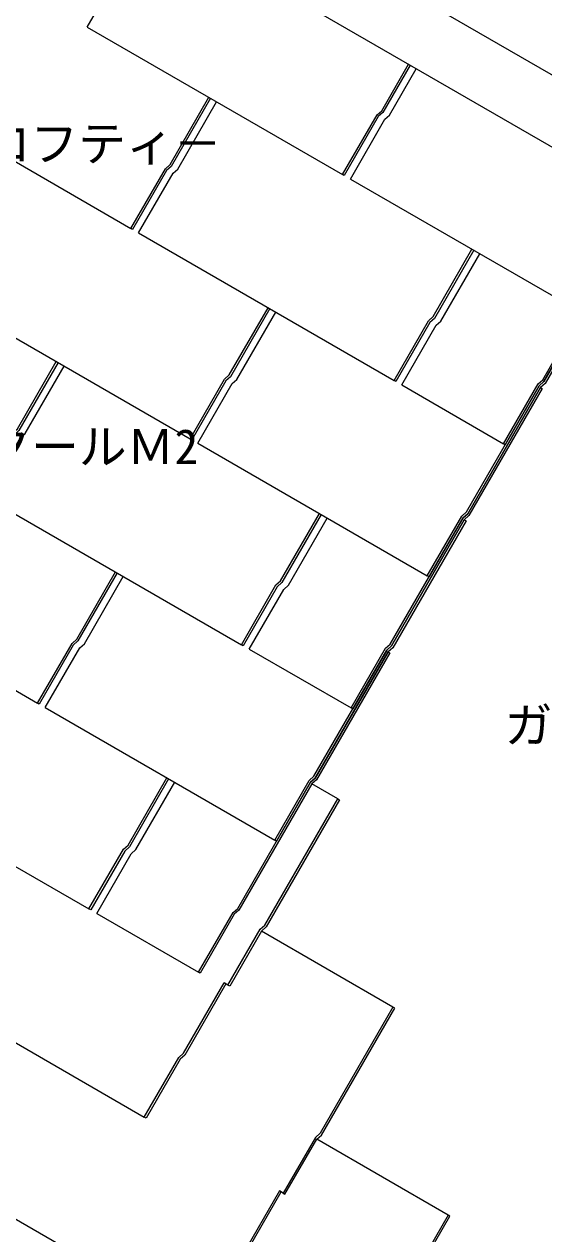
# Model space of a CAD drawing. Units: millimetres, scale not verified. Extents: x -1104 to 1104, y -764 to 764.
# Drawn here: x -469 to -295.1, y -400.3 to 4.3 of the extents above; entities that cross this region are included whole.
import ezdxf
from ezdxf.enums import TextEntityAlignment as Align

# ---------------------------------------------------------------- set-up
doc = ezdxf.new("R2010")
doc.units = ezdxf.units.MM
doc.header["$LTSCALE"] = 3
for name, color, linetype, lineweight in [('0-4_BOUSUI', 1, 'Continuous', 18), ('0-5_MOJI', 7, 'Continuous', 18), ('0-A_single', 6, 'Continuous', 18)]:
    doc.layers.add(name, color=color, linetype=linetype, lineweight=lineweight)
doc.styles.add('ＭＳ ゴシック', font='')
doc.styles.get('ＭＳ ゴシック').set_extended_font_data('MS Gothic')

msp = doc.modelspace()

# ---------------------------------------------------------------- linework, layer by layer
at = {"layer": '0-4_BOUSUI'}
for p, q in [((-279.952, -19.902), (-490.862, 101.866)), ((-290.4, -37.999), (-506.286, 86.643))]:
    msp.add_line(p, q, dxfattribs=at)
at = {"layer": '0-A_single'}
for p, q in [((-447.905, 3.337), (-362.457, -45.997)), ((-518.742, -14.691), (-433.295, -64.024)), ((-359.859, -47.497), (-283.071, -91.83)), ((-430.697, -65.524), (-345.249, -114.857)), ((-498.936, -85.052), (-413.488, -134.385)), ((-342.651, -116.357), (-308.587, -136.024)), ((-410.89, -135.885), (-334.102, -180.218)), ((-481.728, -153.912), (-396.28, -203.246)), ((-549.967, -173.44), (-464.519, -222.773)), ((-393.682, -204.746), (-359.618, -224.412)), ((-461.921, -224.273), (-385.133, -268.607)), ((-532.759, -242.301), (-447.311, -291.634)), ((-364.103, -254.821), (-372.764, -249.821)), ((-444.713, -293.134), (-410.649, -312.801)), ((-345.596, -324.432), (-389.619, -299.015)), ((-514.251, -311.912), (-428.803, -361.245)), ((-400.805, -317.07), (-402.104, -316.32)), ((-327.088, -394.043), (-371.111, -368.626)), ((-495.948, -381.405), (-410.5, -430.738)), ((-382.297, -386.681), (-383.596, -385.931))]:
    msp.add_line(p, q, dxfattribs=at)
for points in [[(-447.905, 3.337), (-436.372, 23.313), (-434.81, 24.697), (-425.856, 40.207)], [(-339.837, -9.457), (-348.944, -25.231), (-350.506, -26.616), (-361.886, -46.327), (-362.457, -45.997), (-350.924, -26.021), (-349.362, -24.636), (-340.408, -9.127)], [(-359.859, -47.497), (-348.326, -27.521), (-346.764, -26.136), (-337.81, -10.627)], [(-406.636, -20.49), (-419.782, -43.259), (-421.343, -44.643), (-432.723, -64.354), (-433.295, -64.024), (-421.761, -44.048), (-420.2, -42.663), (-407.208, -20.16)], [(-430.697, -65.524), (-419.163, -45.548), (-417.602, -44.163), (-404.609, -21.66)], [(-318.59, -71.323), (-331.736, -94.092), (-333.297, -95.477), (-344.677, -115.187), (-345.249, -114.857), (-333.716, -94.881), (-332.154, -93.497), (-319.162, -70.993)], [(-342.651, -116.357), (-331.117, -96.381), (-329.556, -94.997), (-316.564, -72.493)], [(-386.83, -90.851), (-399.975, -113.62), (-401.537, -115.004), (-412.917, -134.715), (-413.488, -134.385), (-401.955, -114.409), (-400.394, -113.024), (-387.401, -90.521)], [(-410.89, -135.885), (-399.357, -115.909), (-397.795, -114.524), (-384.803, -92.021)], [(-457.667, -108.878), (-470.813, -131.647), (-472.374, -133.032), (-483.754, -152.742), (-484.326, -152.412), (-472.793, -132.436), (-471.231, -131.052), (-458.239, -108.548)], [(-481.728, -153.912), (-470.194, -133.936), (-468.633, -132.552), (-455.64, -110.048)], [(-369.621, -159.712), (-382.767, -182.48), (-384.328, -183.865), (-395.708, -203.576), (-396.28, -203.246), (-384.747, -183.27), (-383.185, -181.885), (-370.193, -159.382)], [(-393.682, -204.746), (-382.149, -184.77), (-380.587, -183.385), (-367.595, -160.882)], [(-437.861, -179.239), (-451.006, -202.008), (-452.568, -203.393), (-463.948, -223.103), (-464.519, -222.773), (-452.986, -202.797), (-451.425, -201.413), (-438.432, -178.909)], [(-461.921, -224.273), (-450.388, -204.297), (-448.826, -202.913), (-435.834, -180.409)], [(-420.652, -248.1), (-433.798, -270.869), (-435.359, -272.253), (-446.739, -291.964), (-447.311, -291.634), (-435.778, -271.658), (-434.216, -270.273), (-421.224, -247.77)], [(-444.713, -293.134), (-433.18, -273.158), (-431.618, -271.773), (-418.626, -249.27)], [(-401.532, -316.65), (-415.29, -340.48), (-416.852, -341.864), (-428.232, -361.575), (-428.803, -361.245), (-417.27, -341.269), (-415.709, -339.884), (-402.104, -316.32)], [(-383.596, -385.931), (-396.18, -407.727), (-396.738, -408.221), (-397.405, -409.377), (-398.967, -410.762), (-410.5, -430.738), (-409.928, -431.068), (-398.548, -411.357), (-396.987, -409.973), (-396.32, -408.817), (-395.762, -408.322), (-383.025, -386.261)]]:
    msp.add_lwpolyline(points, dxfattribs=at)
for points in [[(-248.738, -36.322), (-269.14, -71.66), (-270.701, -73.044), (-295.074, -115.259), (-296.635, -116.643), (-308.015, -136.354), (-308.587, -136.024), (-297.054, -116.048), (-295.492, -114.663), (-271.12, -72.449), (-269.558, -71.065), (-249.777, -36.802)], [(-320.589, -159.453), (-322.151, -160.838), (-333.531, -180.548), (-334.102, -180.218), (-322.569, -160.242), (-321.008, -158.858), (-296.635, -116.643), (-295.074, -115.259), (-270.701, -73.044), (-270.13, -73.374), (-294.656, -115.854), (-296.217, -117.239)], [(-346.105, -203.647), (-347.666, -205.032), (-359.046, -224.742), (-359.618, -224.412), (-348.085, -204.436), (-346.523, -203.052), (-322.151, -160.838), (-320.589, -159.453), (-296.217, -117.239), (-295.645, -117.569), (-320.171, -160.048), (-321.733, -161.433)], [(-371.62, -247.841), (-373.182, -249.226), (-384.562, -268.937), (-385.133, -268.607), (-373.6, -248.631), (-372.039, -247.246), (-347.666, -205.032), (-346.105, -203.647), (-321.733, -161.433), (-321.161, -161.763), (-345.687, -204.242), (-347.248, -205.627)], [(-397.136, -292.035), (-398.697, -293.42), (-410.077, -313.131), (-410.649, -312.801), (-399.116, -292.825), (-397.554, -291.44), (-373.182, -249.226), (-371.62, -247.841), (-347.248, -205.627), (-346.677, -205.957), (-371.202, -248.436), (-372.764, -249.821)], [(-400.805, -317.07), (-390.037, -298.42), (-388.476, -297.035), (-364.103, -254.821), (-363.532, -255.151), (-388.057, -297.631), (-389.619, -299.015), (-400.233, -317.4)], [(-381.726, -387.011), (-371.111, -368.626), (-369.55, -367.241), (-345.024, -324.762), (-345.596, -324.432), (-369.968, -366.646), (-371.53, -368.031), (-382.297, -386.681)], [(-363.423, -456.504), (-352.808, -438.119), (-351.247, -436.734), (-350.579, -435.579), (-350.022, -435.084), (-326.517, -394.373), (-327.088, -394.043), (-350.44, -434.489), (-350.998, -434.983), (-351.665, -436.139), (-353.226, -437.524), (-363.994, -456.174)]]:
    msp.add_lwpolyline(points, close=True, dxfattribs=at)

# ---------------------------------------------------------------- texts
at = {"layer": '0-5_MOJI', "style": 'ＭＳ ゴシック'}
for s, p in [('シングル・ロフティ－', (-562.92, -45.007)), ('ガムクールＭ2', (-514.713, -146.377)), ('ガムクールＭ2', (-308.229, -239.527))]:
    msp.add_text(s, height=11.73, dxfattribs=at).set_placement(p, align=Align.BOTTOM_LEFT)

doc.saveas('drawing.dxf')
